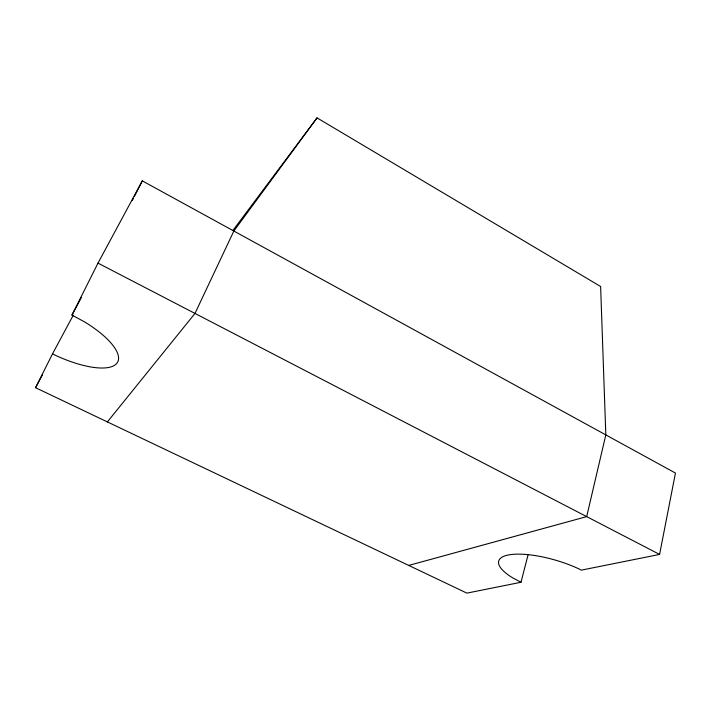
<?xml version="1.0" encoding="UTF-8"?>
<svg xmlns="http://www.w3.org/2000/svg" width="711" height="711" viewBox="0 0 711 711"><rect width="100%" height="100%" fill="white"/><g stroke="black" fill="none" stroke-linecap="round" stroke-linejoin="round"><path stroke-width="1.07" d="M528.157 554.473L520.994 582.265L512.64 577.83A53.965 16.513 16.1 0 1 510.853 554.58A53.965 16.513 16.1 0 1 579.492 569.173L581.287 570.151L659.586 554.429L675.45 473.064L142.307 180.861L97.994 263.114L71.953 315.071L84.582 321.905A62.888 21.783 26.3 0 1 116.577 363.597A62.888 21.783 26.3 0 1 54.765 354.993L52.534 353.82L73.295 315.151M520.994 582.265L466.896 593.125L35.55 387.708L52.534 353.82M132.344 200.511L133.339 198.547M134.335 196.583L142.307 180.861M35.55 387.708L42.349 375.026M71.953 315.071L81.418 297.474M408.736 565.423L586.682 516.621L605.816 434.901L600.626 286.506L317.035 117.875L233.848 231.031L194.983 313.435L107.388 421.916M232.932 230.435L317.035 117.875M97.994 263.114L659.586 554.429"/></g></svg>
